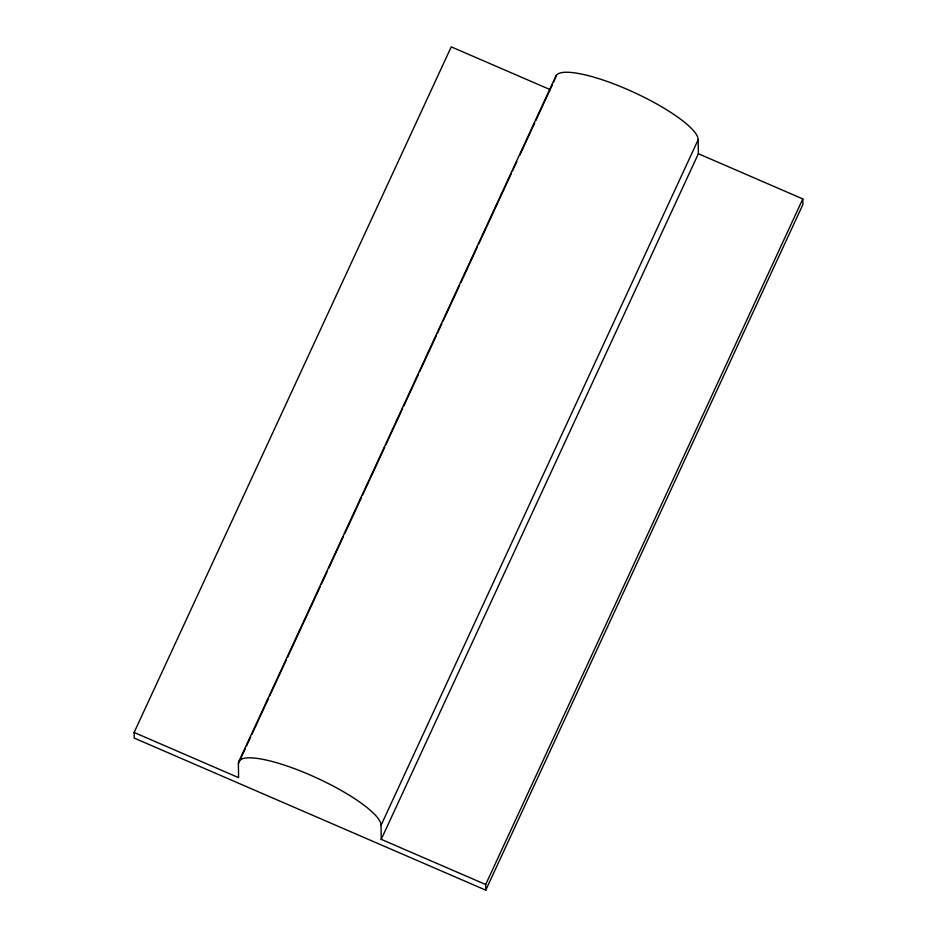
<?xml version="1.0" encoding="UTF-8"?>
<svg xmlns="http://www.w3.org/2000/svg" width="937" height="937" viewBox="0 0 937 937"><rect width="100%" height="100%" fill="white"/><g stroke="black" fill="none" stroke-linecap="round" stroke-linejoin="round"><path stroke-width="1.41" d="M555.536 77.958A78.158 17.885 24.8 0 1 626.619 89.12A78.158 17.885 24.8 0 1 698.194 139.672L698.37 153.738L802.81 198.925L802.88 204.547L485.753 890.15L134.19 738.075L134.12 732.453L451.247 46.85L550.347 89.718M238.759 761.664L555.957 75.932M134.12 732.453L238.572 777.628L238.396 763.561L245.154 748.944M246.384 746.285L250.683 736.986M251.912 734.327L268.509 698.452M269.739 695.793L286.335 659.917M287.565 657.27L320.138 586.843M321.368 584.184L327.517 570.902M328.746 568.244L343.492 536.351M344.722 533.692L361.319 497.828M362.549 495.169L384.674 447.336M385.903 444.677L402.488 408.801M403.718 406.143L418.476 374.261M419.706 371.602L436.302 335.727M437.532 333.068L441.831 323.769M443.06 321.11L459.657 285.235M460.887 282.576L477.472 246.7M478.702 244.042L511.274 173.626M512.504 170.967L516.814 161.668M519.883 155.027L534.629 123.134M535.859 120.475L552.455 84.599M553.685 81.941L554.915 79.294M485.753 890.15L485.682 884.516L381.23 839.341L381.054 825.274L698.194 139.672M381.23 839.341L698.37 153.738M485.682 884.516L802.81 198.925M238.396 763.561A78.158 17.885 24.8 0 1 309.491 774.712A78.158 17.885 24.8 0 1 381.054 825.274"/></g></svg>
